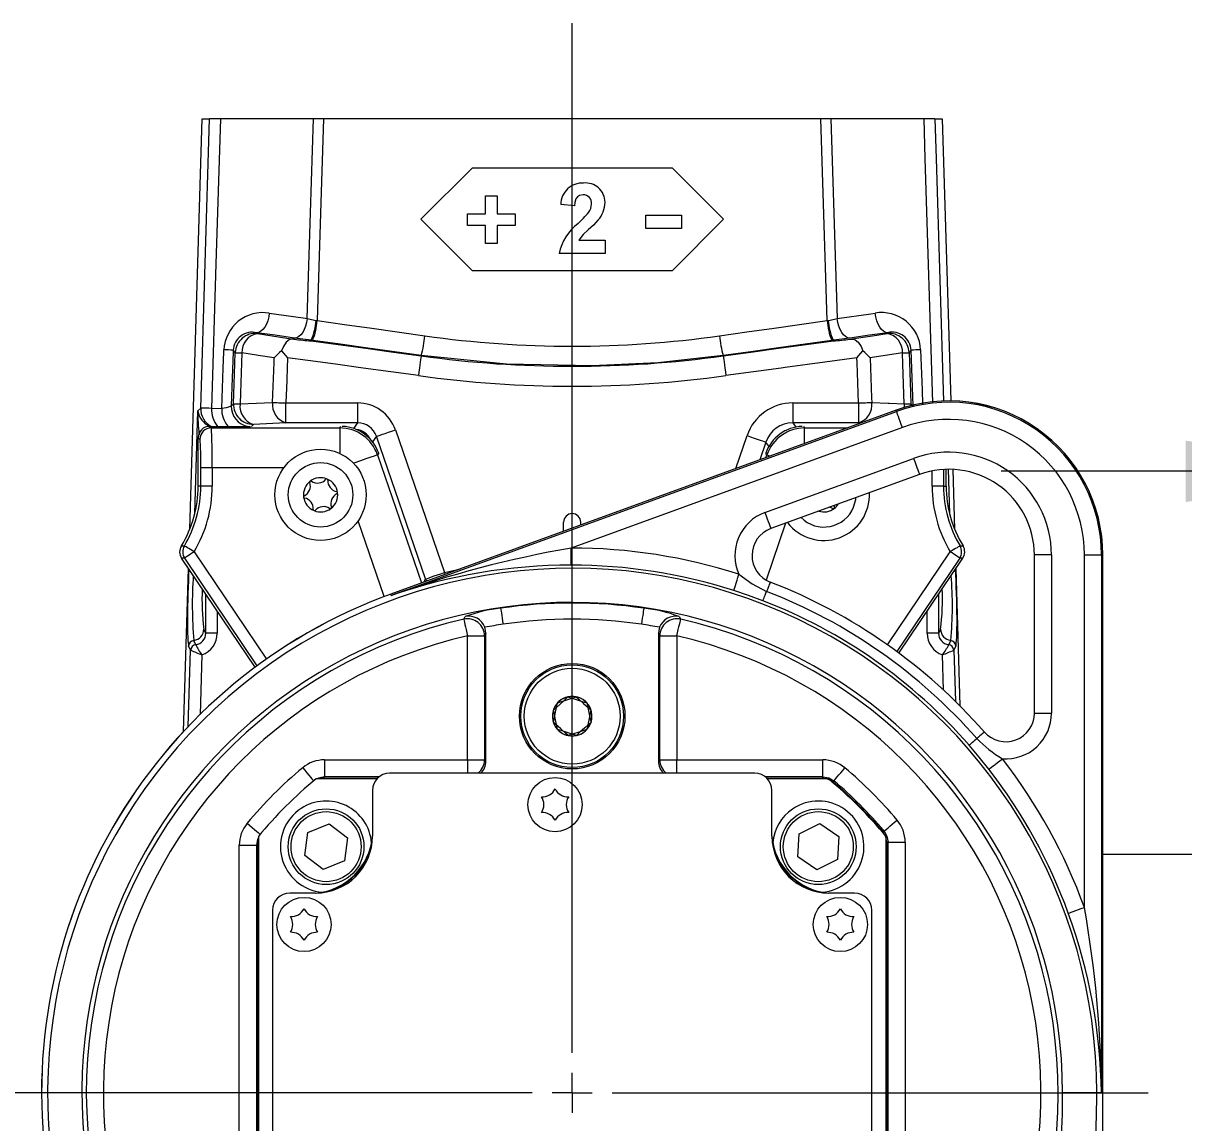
# Model space of a CAD drawing. Header units: millimetres. Extents: x 26 to 585, y 36 to 406.
# Drawn here: x 367.74 to 388.08, y 303.22 to 322.49 of the extents above; entities that cross this region are included whole.
import ezdxf

# ---------------------------------------------------------------- set-up
doc = ezdxf.new("R2010")
doc.units = ezdxf.units.MM
doc.styles.add('SLDTEXTSTYLE0', font='TXT', dxfattribs={"width": 0.605})
doc.dimstyles.new('SLDDIMSTYLE1', dxfattribs={"dimtxt": 3.5, "dimasz": 3.5, "dimexe": 0, "dimexo": 0.0625, "dimgap": 0.875, "dimtad": 1, "dimtoh": 1, "dimlfac": 10, "dimrnd": 1e-09, "dimzin": 12, "dimdsep": 46, "dimtxsty": 'SLDTEXTSTYLE0', "dimsah": 1, "dimcen": 0.09, "dimadec": 0, "dimazin": 0, "dimtfac": 1, "dimtdec": 3, "dimtofl": 0, "dimtmove": 0, "dimatfit": 3, "dimfxl": 1, "dimfrac": 2, "dimtolj": 1, "dimtzin": 12, "dimarcsym": 0})
doc.dimstyles.new('SLDDIMSTYLE2', dxfattribs={"dimtxt": 3.5, "dimasz": 3.5, "dimexe": 0, "dimexo": 0.0625, "dimgap": -0.875, "dimtad": 1, "dimtoh": 1, "dimlfac": 10, "dimrnd": 1e-09, "dimzin": 12, "dimdsep": 46, "dimtxsty": 'SLDTEXTSTYLE0', "dimsah": 1, "dimcen": 0.09, "dimadec": 0, "dimazin": 0, "dimtfac": 1, "dimtdec": 3, "dimtofl": 0, "dimtmove": 0, "dimatfit": 3, "dimfxl": 1, "dimfrac": 2, "dimtolj": 1, "dimtzin": 12, "dimarcsym": 0})

# ---------------------------------------------------------------- blocks, each defined once
blk = doc.blocks.new('*D115')
at = {"color": 7, "linetype": 'Continuous', "lineweight": 0, "transparency": 16777216}
for p, q in [((397.523, 321.076), (397.523, 315.71)), ((408.712, 321.076), (397.523, 321.076)), ((408.712, 315.71), (408.712, 321.076)), ((391.61, 288.212), (391.61, 316.137)), ((395.11, 288.212), (395.11, 316.137)), ((397.523, 315.71), (408.712, 315.71)), ((391.61, 314.637), (384.879, 314.637)), ((391.61, 314.637), (395.11, 314.637)), ((395.11, 314.637), (408.712, 314.637))]:
    blk.add_line(p, q, dxfattribs=at)
for points in [[(391.61, 314.637), (388.11, 315.175), (388.11, 314.098)], [(395.11, 314.637), (398.61, 314.098), (398.61, 315.175)]]:
    blk.add_solid(points, dxfattribs=at)
at = {"color": 7, "linetype": 'Continuous', "lineweight": 0, "transparency": 16777216, "insert": (399.11, 320.222), "char_height": 3.5, "attachment_point": 1, "style": 'SLDTEXTSTYLE0'}
blk.add_mtext(' 35 ', dxfattribs=at)
blk = doc.blocks.new('*D116')
at = {"color": 7, "linetype": 'Continuous', "lineweight": 0, "transparency": 16777216}
for p, q in [((393.36, 305.858), (393.36, 309.424)), ((395.11, 291.681), (395.11, 309.424)), ((393.36, 307.924), (386.629, 307.924)), ((393.36, 307.924), (395.11, 307.924)), ((395.11, 307.924), (409.379, 307.924))]:
    blk.add_line(p, q, dxfattribs=at)
for points in [[(393.36, 307.924), (389.86, 308.463), (389.86, 307.386)], [(395.11, 307.924), (398.61, 307.386), (398.61, 308.463)]]:
    blk.add_solid(points, dxfattribs=at)
at = {"color": 7, "linetype": 'Continuous', "lineweight": 0, "transparency": 16777216, "insert": (398.443, 312.436), "char_height": 3.5, "attachment_point": 1, "style": 'SLDTEXTSTYLE0'}
blk.add_mtext('17.5', dxfattribs=at)
blk = doc.blocks.new('SW_CENTERMARKSYMBOL_24')
at = {"color": 0, "linetype": 'Continuous', "lineweight": 0}
for p, q in [((0, 0.7), (0, 18.743)), ((0, 0), (0, 0.35)), ((-0.7, 0), (-12.672, 0)), ((0, 0), (-0.35, 0)), ((0, 0), (0, -0.35)), ((0, 0), (0.35, 0)), ((0.7, 0), (10.097, 0))]:
    blk.add_line(p, q, dxfattribs=at)

msp = doc.modelspace()

# ---------------------------------------------------------------- linework, layer by layer
at = {"color": 7, "linetype": 'Continuous', "lineweight": 15}
for p, q in [((370.658372, 313.623182), (370.877764, 320.811007)), ((370.877764, 320.811007), (371.004207, 320.811007)), ((371.193629, 320.811007), (371.004207, 320.811007)), ((372.825687, 320.811007), (371.193629, 320.811007)), ((373.000865, 320.811007), (372.825687, 320.811007)), ((381.719463, 320.811007), (373.000865, 320.811007)), ((381.829487, 317.278377), (381.719463, 320.811007)), ((381.894641, 320.811007), (381.719463, 320.811007)), ((381.894641, 320.811007), (382.002935, 317.315284)), ((383.526693, 320.811007), (381.894641, 320.811007)), ((383.716116, 320.811007), (383.526693, 320.811007)), ((383.716116, 320.811007), (383.84256, 320.811007)), ((383.84256, 320.811007), (383.993337, 315.871153)), ((374.710162, 319.052837), (375.610162, 319.952837)), ((375.610162, 319.952837), (379.110162, 319.952837)), ((379.110162, 319.952837), (380.010162, 319.052837)), ((375.839862, 319.149343), (375.839862, 319.465939)), ((375.839862, 319.465939), (376.04565, 319.465939)), ((376.04565, 319.465939), (376.04565, 319.149343)), ((375.523268, 318.943558), (375.523268, 319.149343)), ((375.523268, 319.149343), (375.839862, 319.149343)), ((376.04565, 319.149343), (376.362245, 319.149343)), ((376.362245, 319.149343), (376.362245, 318.943558)), ((377.397981, 319.291816), (377.160536, 319.315062)), ((375.610162, 318.152837), (374.710162, 319.052837)), ((375.839862, 318.943558), (375.523268, 318.943558)), ((375.839862, 318.626962), (375.839862, 318.943558)), ((376.362245, 318.943558), (376.04565, 318.943558)), ((376.04565, 318.943558), (376.04565, 318.626962)), ((378.651951, 319.124899), (379.277128, 319.124899)), ((378.651951, 318.890456), (378.651951, 319.124899)), ((380.010162, 319.052837), (379.110162, 318.152837)), ((379.277128, 319.124899), (379.277128, 318.890456)), ((379.277128, 318.890456), (378.651951, 318.890456)), ((376.04565, 318.626962), (375.839862, 318.626962)), ((377.477378, 318.69028), (377.936193, 318.69028)), ((377.936193, 318.69028), (377.936193, 318.452833)), ((377.936193, 318.452833), (377.128875, 318.452833)), ((379.110162, 318.152837), (375.610162, 318.152837)), ((372.873184, 317.282591), (372.89084, 317.278377)), ((381.829487, 317.278377), (381.847144, 317.282591)), ((371.830209, 317.066274), (371.8427, 317.051873)), ((372.7841, 316.936056), (372.782572, 316.923503)), ((372.7841, 316.936056), (372.784193, 316.936115)), ((372.812551, 316.932032), (372.7841, 316.936056)), ((381.936227, 316.936062), (381.907777, 316.932032)), ((381.936134, 316.936115), (381.936227, 316.936062)), ((381.936227, 316.936062), (381.937756, 316.923503)), ((382.877624, 317.051873), (382.890115, 317.066274)), ((371.455908, 316.716466), (371.419094, 316.758923)), ((383.14916, 316.712473), (382.583086, 316.624425)), ((383.301229, 316.758923), (383.264416, 316.716466)), ((374.712738, 316.659627), (374.71348, 316.665015)), ((380.007584, 316.659627), (380.006842, 316.665015)), ((370.800853, 315.696517), (370.849517, 315.743718)), ((371.038602, 315.739939), (371.218133, 315.745757)), ((371.38499, 315.782354), (371.424884, 315.820889)), ((372.344248, 315.486107), (372.344248, 315.835623)), ((372.344248, 315.835623), (373.600499, 315.835623)), ((373.600499, 315.486107), (373.600499, 315.835623)), ((383.036942, 315.708564), (374.179609, 312.484763)), ((383.037177, 315.70792), (374.179843, 312.484119)), ((374.187721, 312.462471), (383.045055, 315.686277)), ((381.226672, 315.835623), (382.376076, 315.835623)), ((381.226672, 315.835623), (381.226672, 315.486107)), ((382.376076, 315.835623), (382.376076, 315.486107)), ((383.045055, 315.686277), (383.037177, 315.70792)), ((383.295441, 315.820889), (383.335333, 315.782354)), ((372.344248, 315.486107), (371.774194, 315.459267)), ((373.600499, 315.486107), (372.344248, 315.486107)), ((382.376076, 315.486107), (381.226672, 315.486107)), ((371.005991, 315.425263), (371.034782, 315.396474)), ((371.005991, 315.425263), (371.722098, 315.425263)), ((371.034782, 315.396474), (373.286577, 315.396474)), ((374.261455, 315.364168), (375.121999, 312.864969)), ((383.147521, 315.404753), (377.341756, 313.291631)), ((370.806113, 314.377598), (370.806113, 315.225385)), ((370.834903, 315.196595), (370.806113, 315.225385)), ((374.791521, 312.751172), (373.930977, 315.250377)), ((380.738091, 313.914821), (383.344526, 314.863489)), ((371.051632, 314.6969), (370.851754, 314.6969)), ((370.851754, 314.377598), (370.851754, 314.6969)), ((371.051632, 314.6969), (371.051632, 314.377598)), ((383.91421, 314.377598), (383.91421, 314.671335)), ((384.029987, 314.670418), (384.061952, 313.623182)), ((383.447131, 314.581583), (380.840698, 313.632915)), ((370.851754, 314.377598), (370.806113, 314.377598)), ((371.051632, 314.377598), (370.851754, 314.377598)), ((383.868569, 314.377598), (383.668691, 314.377598)), ((383.868569, 314.377598), (383.91421, 314.377598)), ((381.959484, 314.009432), (381.955495, 314.038668)), ((377.210161, 313.587795), (377.210161, 313.746265)), ((377.510162, 313.696984), (377.510162, 313.746265)), ((370.568982, 313.11563), (370.514826, 313.114295)), ((371.803907, 311.203156), (370.514826, 313.114295)), ((383.084738, 311.452703), (384.205497, 313.114295)), ((384.205497, 313.114295), (384.151341, 313.11563)), ((385.760162, 313.17204), (385.460161, 313.17204)), ((385.460161, 310.398332), (385.460161, 313.17204)), ((385.760162, 313.17204), (385.760162, 310.398332)), ((386.336166, 306.993676), (386.336166, 313.17204)), ((386.336166, 313.17204), (386.635756, 313.17204)), ((386.635756, 313.17204), (386.635756, 303.746263)), ((386.635756, 313.17204), (386.658791, 313.17204)), ((386.658791, 296.05507), (386.658791, 313.17204)), ((386.659475, 313.17204), (386.658791, 313.17204)), ((386.659475, 296.05507), (386.659475, 313.17204)), ((370.550188, 310.078839), (370.637298, 312.932728)), ((384.083026, 312.932728), (384.156474, 310.526393)), ((374.187721, 312.462471), (374.179843, 312.484119)), ((375.830543, 311.9041), (375.827561, 311.90354)), ((378.892763, 311.90354), (378.889781, 311.9041)), ((371.139048, 311.799542), (370.939322, 311.799542)), ((375.525059, 311.753992), (375.824876, 311.753992)), ((375.525059, 309.581367), (375.525059, 311.753992)), ((375.824876, 311.753992), (375.824876, 309.581367)), ((375.84794, 309.558306), (375.84794, 311.794726)), ((378.872384, 311.794726), (378.872384, 309.558306)), ((378.895448, 309.581367), (378.895448, 311.753992)), ((378.895448, 311.753992), (379.195265, 311.753992)), ((379.195265, 311.753992), (379.195265, 309.581367)), ((383.781002, 311.799542), (383.581275, 311.799542)), ((370.672896, 311.504344), (370.638473, 311.577843)), ((370.673799, 311.503748), (370.672896, 311.504344)), ((370.761971, 311.600117), (370.762366, 311.599533)), ((383.957957, 311.599533), (383.958352, 311.600117)), ((384.047427, 311.504344), (384.046523, 311.503748)), ((384.08185, 311.577843), (384.047427, 311.504344)), ((385.460161, 310.398332), (385.760162, 310.398332)), ((373.020823, 309.581367), (373.020823, 309.28155)), ((373.020823, 309.581367), (375.525059, 309.581367)), ((375.525059, 309.581367), (375.824876, 309.581367)), ((375.824876, 309.581367), (375.84794, 309.558306)), ((378.872384, 309.558306), (378.895448, 309.581367)), ((378.895448, 309.581367), (379.195265, 309.581367)), ((379.195265, 309.581367), (381.754874, 309.581367)), ((381.754874, 309.28155), (381.754874, 309.581367)), ((373.936555, 309.246264), (372.870173, 309.246264)), ((372.993146, 309.258489), (373.94812, 309.258489)), ((380.560161, 309.346262), (374.160162, 309.346262)), ((380.772203, 309.258489), (381.746469, 309.258489)), ((381.850151, 309.246264), (380.783768, 309.246264)), ((373.860162, 309.046266), (373.860162, 308.246265)), ((380.860162, 308.246265), (380.860162, 309.046266)), ((372.726706, 308.306325), (373.100416, 308.460189)), ((373.100416, 308.460189), (373.42052, 308.213479)), ((381.336203, 308.282227), (381.697644, 308.463041)), ((381.697644, 308.463041), (382.034954, 308.240429)), ((371.860161, 308.236254), (371.860161, 299.256275)), ((372.6731, 307.905752), (372.726706, 308.306325)), ((373.42052, 308.213479), (373.366915, 307.812906)), ((381.312072, 307.878802), (381.336203, 308.282227)), ((382.034954, 308.240429), (382.010823, 307.837004)), ((382.860162, 299.256275), (382.860162, 308.236254)), ((371.525058, 308.085603), (371.824875, 308.085603)), ((371.525058, 299.406926), (371.525058, 308.085603)), ((371.824875, 308.085603), (371.824875, 299.406926)), ((371.847939, 299.379248), (371.847939, 308.113281)), ((382.872384, 308.132572), (382.872384, 299.379248)), ((382.895448, 299.406926), (382.895448, 308.140976)), ((382.895448, 308.140976), (383.195265, 308.140976)), ((383.195265, 308.140976), (383.195265, 299.406926)), ((372.993205, 307.659043), (372.6731, 307.905752)), ((373.366915, 307.812906), (372.993205, 307.659043)), ((381.649382, 307.656191), (381.312072, 307.878802)), ((382.010823, 307.837004), (381.649382, 307.656191)), ((372.860162, 307.246266), (372.410162, 307.246266)), ((382.310162, 307.246266), (381.860162, 307.246266)), ((372.110161, 306.946264), (372.110161, 301.107515)), ((382.610162, 301.107515), (382.610162, 306.946264)), ((386.5532, 303.746263), (385.954022, 303.746263)), ((386.635756, 303.746263), (386.5532, 303.746263))]:
    msp.add_line(p, q, dxfattribs=at)
at = {"color": 8, "linetype": 'Continuous', "lineweight": 15}
for p, q in [((370.745705, 313.889764), (370.800853, 315.696517)), ((383.180185, 315.816895), (383.17584, 315.754894)), ((383.295441, 315.820889), (383.294945, 315.788106)), ((373.530893, 315.388522), (373.600499, 315.486107)), ((381.226672, 315.486107), (381.279293, 315.412334)), ((382.420046, 315.484033), (382.376076, 315.486107)), ((371.774194, 315.459267), (371.738833, 315.425108)), ((373.286577, 315.396474), (373.307002, 315.425108)), ((373.286577, 315.396474), (373.286577, 314.95109)), ((381.413322, 315.425108), (381.433746, 315.396474)), ((381.433746, 315.125052), (381.433746, 315.396474)), ((381.433746, 315.396474), (382.179477, 315.396474)), ((373.930977, 315.250377), (373.861285, 315.152673)), ((380.225055, 314.685122), (380.424082, 315.263144)), ((380.75456, 315.149353), (380.64768, 314.838944)), ((380.80731, 315.075401), (380.75456, 315.149353)), ((373.968542, 314.953409), (373.948036, 314.924661)), ((373.948036, 314.924661), (374.720389, 312.681589)), ((380.772287, 314.924661), (380.751781, 314.953409)), ((380.756399, 314.878515), (380.772287, 314.924661)), ((372.303973, 314.6969), (371.051632, 314.6969)), ((383.868569, 314.669243), (383.868569, 314.377598)), ((383.950742, 314.672009), (383.974618, 313.889764)), ((383.668691, 314.377598), (383.668691, 314.643452)), ((374.063174, 312.441502), (373.606481, 313.76783)), ((381.099868, 313.727246), (380.757378, 312.732587)), ((371.840608, 311.230365), (370.568982, 313.11563)), ((370.734689, 313.227401), (372.002816, 311.347322)), ((382.885683, 311.596654), (383.985635, 313.227401)), ((384.151341, 313.11563), (383.048001, 311.479858)), ((375.121999, 312.864969), (375.130382, 312.830816)), ((374.761927, 312.696705), (374.791521, 312.751172)), ((374.791521, 312.751172), (374.807256, 312.713204)), ((370.939322, 311.799542), (370.939322, 312.48496)), ((383.781002, 312.48496), (383.781002, 311.799542)), ((371.139048, 312.18885), (371.139048, 311.799542)), ((383.581275, 311.799542), (383.581275, 312.18885)), ((370.632039, 310.165737), (370.672896, 311.504344)), ((370.870177, 311.42119), (370.838249, 310.375134)), ((383.869021, 310.802803), (383.850147, 311.42119)), ((384.047427, 311.504344), (384.074808, 310.607276)), ((375.525059, 309.581367), (375.525059, 309.346262)), ((379.195265, 309.346262), (379.195265, 309.581367)), ((373.974043, 309.28155), (373.020823, 309.28155)), ((381.754874, 309.28155), (380.746281, 309.28155))]:
    msp.add_line(p, q, dxfattribs=at)
at = {"color": 7, "linetype": 'Continuous', "lineweight": 15, "flags": 128}
for points in [[(370.849517, 315.743718), (370.927222, 318.277333), (371.004207, 320.811007)], [(371.193629, 320.811007), (371.116497, 318.275539), (371.038602, 315.739939)], [(372.717392, 317.315284), (372.775327, 319.167302), (372.825687, 320.811007)], [(373.000865, 320.811007), (372.950113, 319.161806), (372.89084, 317.278377)], [(377.552322, 319.48177), (377.488051, 319.469533), (377.452122, 319.445793), (377.426019, 319.411514), (377.40494, 319.348911), (377.397981, 319.291816)], [(377.816482, 319.042001), (377.732578, 318.951783), (377.64233, 318.868391), (377.553998, 318.78579), (377.477378, 318.69028)], [(372.051598, 317.408899), (372.040696, 317.34129), (372.023164, 317.276458), (371.999672, 317.216889), (371.971121, 317.164866), (371.938607, 317.122386), (371.903375, 317.091069), (371.866775, 317.072127), (371.830209, 317.066274)], [(372.051598, 317.408899), (372.642331, 317.32584), (372.717392, 317.315284)], [(372.717392, 317.315284), (372.706486, 317.247681), (372.688951, 317.182855), (372.665457, 317.123298), (372.636907, 317.071281), (372.604394, 317.028806), (372.569163, 316.997496), (372.532564, 316.97856), (372.496, 316.972707)], [(372.717392, 317.315284), (372.792722, 317.298577), (372.873184, 317.282591)], [(381.847144, 317.282591), (381.878689, 317.288653), (382.002935, 317.315284)], [(382.002935, 317.315284), (382.593667, 317.398349), (382.668726, 317.408899)], [(382.224326, 316.972707), (382.187762, 316.97856), (382.151164, 316.997502), (382.115933, 317.028806), (382.083419, 317.071281), (382.054869, 317.123298), (382.031376, 317.182861), (382.01384, 317.247681), (382.002935, 317.315284)], [(382.890115, 317.066274), (382.85355, 317.072127), (382.816949, 317.091069), (382.781717, 317.122386), (382.749203, 317.164866), (382.720652, 317.216889), (382.697161, 317.276458), (382.679628, 317.34129), (382.668726, 317.408899)], [(372.89084, 317.278377), (373.36994, 317.210613), (373.849399, 317.142794), (374.779239, 317.011265)], [(379.941083, 317.011265), (380.421123, 317.079166), (380.900883, 317.147032), (381.829487, 317.278377)], [(372.496, 316.972707), (372.151841, 317.021076), (371.830209, 317.066274)], [(371.8427, 317.051873), (372.358368, 316.971664), (372.483341, 316.95222), (372.490574, 316.9511)], [(372.490574, 316.9511), (372.463506, 316.952918), (372.431472, 316.951344), (372.400153, 316.942791), (372.346416, 316.90192), (372.298263, 316.826741), (372.267503, 316.750018)], [(372.784193, 316.936115), (372.784108, 316.936127), (372.637635, 316.95383), (372.496, 316.972707)], [(372.782572, 316.923503), (373.259073, 316.858731), (373.743662, 316.792605), (374.228218, 316.726241), (374.712738, 316.659627)], [(374.71348, 316.665015), (374.713474, 316.665015), (373.77747, 316.796497), (373.294829, 316.864292), (372.812551, 316.932032)], [(381.907777, 316.932032), (380.973011, 316.800735), (380.490068, 316.732893), (380.006848, 316.665015), (380.006842, 316.665015)], [(380.007584, 316.659627), (380.492106, 316.726241), (380.976662, 316.792605), (381.461251, 316.858731), (381.937756, 316.923503)], [(382.224326, 316.972707), (381.990745, 316.942523), (381.936219, 316.936127), (381.936134, 316.936115)], [(382.890115, 317.066274), (382.568484, 317.021076), (382.224326, 316.972707)], [(382.229749, 316.9511), (382.460603, 316.987006), (382.621782, 317.012075), (382.877624, 317.051873)], [(382.229749, 316.9511), (382.256818, 316.952918), (382.288852, 316.95135), (382.320172, 316.942791), (382.373907, 316.90192), (382.422061, 316.826741), (382.452821, 316.750018)], [(371.218133, 315.745757), (371.242534, 316.445325), (371.252592, 316.733752), (371.253723, 316.766153)], [(371.419094, 316.758923), (371.417963, 316.726522), (371.402259, 316.276793), (371.38499, 315.782354)], [(371.424884, 315.820889), (371.449119, 316.520468), (371.455908, 316.716466)], [(371.455908, 316.716466), (371.459384, 316.716347), (371.466191, 316.716109), (371.476263, 316.715763), (371.489504, 316.715304), (371.505783, 316.714738), (371.524948, 316.714076), (371.546811, 316.713319), (371.571164, 316.712473)], [(371.571164, 316.712473), (371.546929, 316.012893), (371.540138, 315.816895)], [(372.137237, 316.624425), (371.854201, 316.668449), (371.827005, 316.672681), (371.571164, 316.712473)], [(372.267503, 316.750018), (372.370882, 316.627441), (372.371647, 316.626535)], [(382.348677, 316.626535), (382.349442, 316.627441), (382.452821, 316.750018)], [(383.14916, 316.712473), (383.173512, 316.713319), (383.195376, 316.714076), (383.21454, 316.714738), (383.23082, 316.715304), (383.244061, 316.715763), (383.254132, 316.716109), (383.260939, 316.716347), (383.264416, 316.716466)], [(383.180185, 315.816895), (383.15595, 316.516475), (383.14916, 316.712473)], [(383.264416, 316.716466), (383.288651, 316.016887), (383.295441, 315.820889)], [(383.335333, 315.782354), (383.318064, 316.276793), (383.301229, 316.758923)], [(372.110192, 315.843735), (372.134428, 316.543315), (372.137237, 316.624425)], [(372.371647, 316.626535), (372.358587, 316.249559), (372.357871, 316.228882), (372.344248, 315.835623)], [(374.665046, 316.313378), (374.1807, 316.379962), (373.69632, 316.446308), (373.211907, 316.51241), (372.72746, 316.578261), (372.371647, 316.626535)], [(374.712738, 316.659627), (374.711411, 316.649983), (374.708417, 316.628251), (374.703866, 316.595212), (374.697921, 316.552047), (374.690795, 316.50031), (374.682744, 316.441856), (374.674056, 316.378794), (374.665046, 316.313378)], [(380.006842, 316.665015), (380.006836, 316.665015), (378.861955, 316.539452), (377.710868, 316.483311), (376.20811, 316.514937), (374.713486, 316.665015), (374.71348, 316.665015)], [(380.007584, 316.659627), (380.008914, 316.649983), (380.011906, 316.628251), (380.016458, 316.595212), (380.022404, 316.552047), (380.029529, 316.50031), (380.03758, 316.441856), (380.046266, 316.378794), (380.055277, 316.313378)], [(382.348677, 316.626535), (381.788839, 316.550557), (381.095249, 316.456048), (381.024004, 316.446308), (380.539624, 316.379962), (380.055277, 316.313378)], [(382.376076, 315.835623), (382.351841, 316.535208), (382.348677, 316.626535)], [(382.583086, 316.624425), (382.607321, 315.924845), (382.610132, 315.843735)], [(371.424884, 315.820889), (371.42836, 315.820763), (371.435167, 315.820531), (371.445239, 315.820179), (371.458478, 315.81972), (371.474759, 315.81916), (371.493924, 315.818492), (371.515787, 315.817735), (371.540138, 315.816895)], [(371.540138, 315.816895), (371.825165, 315.830312), (372.110192, 315.843735)], [(372.110192, 315.843735), (372.13496, 315.842877), (372.161482, 315.841959), (372.18954, 315.840987), (372.218893, 315.839968), (372.249301, 315.838913), (372.280504, 315.837834), (372.312242, 315.836731), (372.344248, 315.835623)], [(382.376076, 315.835623), (382.408082, 315.836731), (382.43982, 315.837834), (382.471023, 315.838913), (382.50143, 315.839968), (382.530785, 315.840987), (382.558841, 315.841959), (382.585365, 315.842877), (382.610132, 315.843735)], [(382.610132, 315.843735), (382.895158, 315.830312), (382.914696, 315.829394), (383.180185, 315.816895)], [(383.147521, 315.404753), (383.128162, 315.457944), (383.109499, 315.509216), (383.092201, 315.556745), (383.076891, 315.598808), (383.064117, 315.633903), (383.054339, 315.660767), (383.047908, 315.678439), (383.045055, 315.686277)], [(383.180185, 315.816895), (383.204538, 315.817735), (383.226401, 315.818492), (383.245565, 315.81916), (383.261845, 315.81972), (383.275086, 315.820179), (383.285157, 315.820531), (383.291964, 315.820763), (383.295441, 315.820889)], [(373.930977, 315.250377), (373.940179, 315.253548), (373.960921, 315.260688), (373.992458, 315.271548), (374.033657, 315.285734), (374.083036, 315.302733), (374.138826, 315.321944), (374.199019, 315.342669), (374.261455, 315.364168)], [(380.424082, 315.263144), (380.486518, 315.241645), (380.546711, 315.22092), (380.602501, 315.20171), (380.651881, 315.184704), (380.693079, 315.170518), (380.724616, 315.159664), (380.745359, 315.152518), (380.75456, 315.149353)], [(383.344526, 314.863489), (383.364543, 314.808492), (383.383791, 314.755605), (383.40153, 314.706866), (383.417079, 314.664147), (383.429839, 314.629088), (383.439321, 314.60304), (383.44516, 314.586995), (383.447131, 314.581583)], [(382.292068, 314.008842), (382.329494, 314.145432), (382.333016, 314.176075)], [(380.738091, 313.914821), (380.758108, 313.859824), (380.777357, 313.806943), (380.795096, 313.758204), (380.810645, 313.715486), (380.823405, 313.680426), (380.832887, 313.654373), (380.838725, 313.638333), (380.840698, 313.632915)], [(381.875463, 314.009539), (381.894641, 314.004735), (381.929452, 313.986407)], [(370.510226, 313.330696), (370.526388, 313.330368), (370.563023, 313.329778)], [(370.734689, 313.227401), (370.701913, 313.246945), (370.670342, 313.265775), (370.641136, 313.283191), (370.615366, 313.298563), (370.593983, 313.311312), (370.577767, 313.320986), (370.56732, 313.327215), (370.563023, 313.329778)], [(377.342334, 312.99204), (377.342318, 313.000385), (377.342282, 313.01919), (377.342227, 313.047776), (377.342154, 313.085125), (377.342068, 313.129888), (377.341971, 313.180462), (377.341865, 313.23503), (377.341756, 313.291631)], [(384.157301, 313.329778), (384.153003, 313.327215), (384.142555, 313.320986), (384.126341, 313.311312), (384.104957, 313.298563), (384.079188, 313.283191), (384.049981, 313.265775), (384.01841, 313.246945), (383.985635, 313.227401)], [(384.157301, 313.329778), (384.17343, 313.330016), (384.210098, 313.330696)], [(370.734689, 313.227401), (370.703052, 313.206057), (370.672576, 313.185505), (370.644383, 313.166485), (370.619509, 313.149706), (370.598867, 313.135783), (370.583217, 313.125227), (370.57313, 313.118426), (370.568982, 313.11563)], [(384.151341, 313.11563), (384.147192, 313.118426), (384.137107, 313.125227), (384.121456, 313.135783), (384.100814, 313.149706), (384.07594, 313.166485), (384.047747, 313.185505), (384.017272, 313.206057), (383.985635, 313.227401)], [(374.791521, 312.751172), (374.800724, 312.754343), (374.821466, 312.761483), (374.853003, 312.772343), (374.894202, 312.786529), (374.943581, 312.803535), (374.99937, 312.822739), (375.059563, 312.84347), (375.121999, 312.864969)], [(380.191161, 312.54798), (380.193715, 312.555919), (380.199473, 312.573818), (380.208226, 312.601034), (380.219661, 312.636588), (380.233368, 312.679205), (380.248854, 312.727348), (380.265562, 312.779293), (380.282892, 312.833176)], [(380.282892, 312.833176), (380.512574, 312.666241), (380.767342, 312.532888)], [(380.830938, 312.69689), (380.82983, 312.694035), (380.82653, 312.685523), (380.821104, 312.671528), (380.813663, 312.652341), (380.80436, 312.628351), (380.793385, 312.60005), (380.780961, 312.568007), (380.767342, 312.532888)], [(380.703896, 312.369273), (380.448963, 312.462322), (380.191161, 312.54798)], [(380.703896, 312.369273), (380.705677, 312.373863), (380.709438, 312.38356), (380.715111, 312.398193), (380.722591, 312.417481), (380.731738, 312.441067), (380.742381, 312.468515), (380.754323, 312.499312), (380.767342, 312.532888)], [(376.106095, 312.237183), (376.107243, 312.229417), (376.109812, 312.212018), (376.113717, 312.185577), (376.11883, 312.150965), (376.124977, 312.109349), (376.131953, 312.062106), (376.139529, 312.010817), (376.147449, 311.95719)], [(378.614227, 312.237183), (378.61308, 312.229417), (378.610511, 312.212018), (378.606605, 312.185577), (378.601494, 312.150965), (378.595348, 312.109349), (378.588369, 312.062106), (378.580795, 312.010817), (378.572875, 311.95719)], [(375.458138, 312.046013), (375.48005, 312.083159), (375.484534, 312.090746)], [(375.458138, 312.046013), (375.46, 312.037883), (375.464201, 312.019555), (375.470588, 311.991684), (375.478929, 311.955283), (375.488929, 311.911646), (375.500226, 311.862353), (375.512415, 311.809162), (375.525059, 311.753992)], [(379.195265, 311.753992), (379.207909, 311.809162), (379.220097, 311.862353), (379.231395, 311.911646), (379.241393, 311.955283), (379.249737, 311.991684), (379.256123, 312.019555), (379.260322, 312.037883), (379.262187, 312.046013)], [(379.235791, 312.090746), (379.257701, 312.053625), (379.262187, 312.046013)], [(375.84794, 311.794726), (375.843492, 311.846266), (375.827561, 311.90354)], [(378.892763, 311.90354), (378.876831, 311.846266), (378.872384, 311.794726)], [(375.84794, 311.794726), (375.838228, 311.77759), (375.824876, 311.753992)], [(378.895448, 311.753992), (378.882097, 311.77759), (378.872384, 311.794726)], [(377.029869, 310.450701), (377.141614, 310.552929), (377.224091, 310.628382), (377.285461, 310.684524)], [(377.102449, 310.577748), (377.246432, 310.624723), (377.352703, 310.659395), (377.431777, 310.685191)], [(377.285461, 310.684524), (377.429865, 310.638867), (377.536447, 310.605166), (377.615753, 310.580085)], [(377.431777, 310.685191), (377.471818, 310.649226), (377.559933, 310.570077), (377.645223, 310.493467), (377.689488, 310.453705)], [(377.10457, 310.112438), (377.09174, 310.170541), (377.067018, 310.282491), (377.041475, 310.398147), (377.029869, 310.450701)], [(377.030835, 310.238818), (377.062145, 310.387001), (377.085255, 310.49637), (377.102449, 310.577748)], [(377.615753, 310.580085), (377.627359, 310.527531), (377.652901, 310.411874), (377.677622, 310.299931), (377.690454, 310.241828)], [(377.689488, 310.453705), (377.658178, 310.305528), (377.635069, 310.196159), (377.617873, 310.114781)], [(377.288547, 310.007338), (377.244282, 310.0471), (377.158992, 310.12371), (377.070875, 310.202853), (377.030835, 310.238818)], [(377.690454, 310.241828), (377.578708, 310.1396), (377.496232, 310.064147), (377.434863, 310.008005)], [(377.434863, 310.008005), (377.290457, 310.053662), (377.183877, 310.087363), (377.10457, 310.112438)], [(377.617873, 310.114781), (377.473891, 310.067807), (377.367622, 310.033134), (377.288547, 310.007338)], [(384.583924, 310.069022), (384.581619, 310.067002), (384.574749, 310.060994), (384.563456, 310.051105), (384.547971, 310.037551), (384.528609, 310.020606), (384.505766, 310.000614), (384.479908, 309.977976), (384.451564, 309.953169)], [(384.319513, 309.83759), (384.323217, 309.840832), (384.331046, 309.847687), (384.342854, 309.858022), (384.358421, 309.871648), (384.377458, 309.888307), (384.399611, 309.907697), (384.424467, 309.929452), (384.451564, 309.953169)], [(384.662809, 309.416894), (384.494292, 309.629677), (384.319513, 309.83759)], [(384.662809, 309.416894), (384.669398, 309.422014), (384.68425, 309.433548), (384.70683, 309.451077), (384.736329, 309.473983), (384.771685, 309.501443), (384.811631, 309.532461), (384.854729, 309.565923), (384.899434, 309.600637)], [(372.63698, 309.442894), (372.674335, 309.397838), (372.710256, 309.354512), (372.743361, 309.314583), (372.772378, 309.279589), (372.79619, 309.250865), (372.813885, 309.229527), (372.824781, 309.216384), (372.82846, 309.211949)], [(381.947635, 309.211371), (381.952462, 309.217123), (381.964193, 309.231094), (381.982399, 309.252785), (382.006412, 309.281395), (382.035347, 309.315864), (382.068143, 309.354935), (382.103594, 309.397165), (382.140396, 309.44101)], [(373.020823, 309.28155), (372.916152, 309.262637), (372.887832, 309.246264)], [(372.993146, 309.258489), (372.929935, 309.251759), (372.916199, 309.246264)], [(381.746469, 309.258489), (381.750306, 309.269009), (381.754874, 309.28155)], [(381.939513, 309.188072), (381.852701, 309.239034), (381.746469, 309.258489)], [(381.754874, 309.28155), (381.857442, 309.26349), (381.947635, 309.211371)], [(381.947635, 309.211371), (381.940263, 309.190218), (381.939513, 309.188072)], [(371.663535, 308.469445), (371.70859, 308.432091), (371.751913, 308.39617), (371.791841, 308.363066), (371.826838, 308.33405), (371.855558, 308.310235), (371.8769, 308.292542), (371.890043, 308.281646), (371.89448, 308.277965)], [(382.825269, 308.333738), (382.831018, 308.338563), (382.844994, 308.350296), (382.866684, 308.368502), (382.89529, 308.392514), (382.929761, 308.421449), (382.96883, 308.454246), (383.011063, 308.489696), (383.054907, 308.526499)], [(371.860161, 308.217383), (371.841998, 308.185316), (371.824875, 308.085603)], [(371.860161, 308.190016), (371.854664, 308.176492), (371.847939, 308.113281)], [(382.801967, 308.325616), (382.820988, 308.332247), (382.825269, 308.333738)], [(382.872384, 308.132572), (382.855485, 308.231811), (382.801967, 308.325616)], [(382.825269, 308.333738), (382.876764, 308.245234), (382.895448, 308.140976)], [(382.895448, 308.140976), (382.882907, 308.13641), (382.872384, 308.132572)], [(386.054448, 306.891755), (386.062293, 306.894592), (386.079974, 306.900988), (386.106858, 306.910715), (386.141978, 306.92342), (386.184073, 306.938649), (386.23163, 306.955857), (386.282942, 306.974421), (386.336166, 306.993676)]]:
    msp.add_lwpolyline(points, dxfattribs=at)
at = {"color": 8, "linetype": 'Continuous', "lineweight": 15, "flags": 128}
for points in [[(383.678639, 315.84051), (383.547621, 320.115999), (383.526693, 320.811007)], [(383.716116, 320.811007), (383.736905, 320.11985), (383.867043, 315.866713)], [(383.466602, 316.766153), (383.491, 316.066591), (383.499754, 315.815637)], [(373.948036, 314.924661), (373.931476, 314.918957), (373.891219, 314.905093), (373.828743, 314.883582), (373.746346, 314.85521), (373.647054, 314.821021), (373.534515, 314.782272), (373.526919, 314.779655)], [(380.772287, 314.924661), (380.788848, 314.918957), (380.829105, 314.905093), (380.829269, 314.905039)], [(375.121999, 312.864969), (375.378986, 312.924228), (375.398627, 312.928448)]]:
    msp.add_lwpolyline(points, dxfattribs=at)
at = {"color": 7, "linetype": 'Continuous', "lineweight": 15}
for centre, radius in [((372.950162, 314.225264), 0.8), ((372.950162, 314.225264), 0.565), ((377.360162, 310.346264), 0.925), ((377.360162, 310.346264), 0.9), ((377.360162, 310.346264), 0.84), ((377.060162, 308.796264), 0.475), ((373.04681, 308.059616), 0.6635), ((373.04681, 308.059616), 0.6135), ((381.673513, 308.059616), 0.6635), ((381.673513, 308.059616), 0.6135), ((372.660162, 306.696264), 0.475), ((382.060162, 306.696264), 0.475)]:
    msp.add_circle(centre, radius, dxfattribs=at)
for centre, radius, start, end in [((377.537819, 319.310749), 0.377308, 87.045168, 179.345038), ((377.595524, 319.349031), 0.340679, 0.4440389, 96.4475), ((377.556963, 319.33879), 0.143055, 352.3573891, 91.8594023), ((377.444971, 319.363593), 0.491367, 319.1194858, 358.6097487), ((376.002238, 320.551386), 2.147023, 312.8644599, 320.1996956), ((377.428972, 319.329503), 0.269952, 325.6149948, 357.9326962), ((377.999114, 318.267843), 0.889684, 127.0729475, 167.9990469), ((371.939872, 316.730996), 0.687049, 80.6411253, 177.0668311), ((382.7829, 316.734033), 0.684456, 2.6897044, 99.6023914), ((371.925836, 317.341248), 0.949162, 334.7333298, 356.4569434), ((371.738798, 317.356769), 1.154706, 338.4181087, 356.1072597), ((382.9814, 317.356739), 1.154575, 183.8917225, 201.5829092), ((382.793985, 317.341116), 0.948648, 183.5369908, 205.2725048), ((371.756366, 316.736417), 0.338021, 77.3815831, 176.1824351), ((371.806325, 316.703093), 0.350673, 84.0460494, 177.8143738), ((371.903157, 316.725184), 0.332237, 100.4845462, 182.1925856), ((373.196425, 322.860972), 5.951875, 263.1890923, 266.0128179), ((372.831378, 317.201829), 1.957161, 344.0807895, 354.4123961), ((377.360161, 335.250009), 18.420449, 261.9456847, 278.0543153), ((381.889219, 317.201881), 1.957439, 185.58834, 195.9184744), ((381.501893, 323.093752), 6.185624, 274.040631, 276.7575958), ((382.913999, 316.703093), 0.350672, 2.1855761, 95.9538914), ((382.817166, 316.725183), 0.332237, 357.8074989, 79.5153694), ((382.967559, 316.741235), 0.334138, 3.0344285, 103.4015533), ((371.026072, 309.664265), 7.105536, 86.8292314, 88.164016), ((372.959666, 315.901748), 1.094829, 129.2134333, 138.6939004), ((381.765541, 315.906818), 1.087814, 41.2753099, 50.817029), ((383.694245, 309.664365), 7.105435, 91.835946, 93.1707616), ((377.360161, 335.87588), 19.397764, 262.1557418, 277.8442582), ((377.360161, 335.875644), 19.747048, 262.1556774, 277.8443226), ((370.724101, 304.735857), 11.008576, 88.362911, 89.3472424), ((371.218384, 316.143287), 0.39753, 269.9638584, 294.7780332), ((371.775362, 315.809915), 0.35065, 178.2067246, 269.8090691), ((371.866334, 315.774975), 0.328878, 172.6768909, 253.729929), ((372.436385, 315.801812), 0.328875, 172.6764302, 253.7303897), ((382.283939, 315.801813), 0.328876, 286.2697039, 7.3234762), ((383.960162, 313.172041), 2.699314, 0, 110), ((383.960162, 313.172041), 2.698629, 0, 110), ((383.960162, 313.172041), 2.675594, 0, 110), ((383.960162, 313.172041), 2.376005, 0, 110), ((371.035062, 315.196315), 0.200159, 90.0802267, 179.9197733), ((373.285911, 314.695967), 0.700507, 19.0546399, 89.9455939), ((381.434413, 314.695965), 0.700509, 90.0545115, 160.9452547), ((383.960162, 313.172041), 1.8, 0, 110), ((383.960162, 313.172041), 1.5, 0, 110), ((372.950162, 314.225264), 0.3, 127.4773264, 187.4773264), ((372.779814, 314.447468), 0.020015, 127.5077011, 198.5481003), ((372.779796, 314.447449), 0.020019, 56.4113682, 127.4365328), ((372.950162, 314.225264), 0.3, 67.4773264, 127.4773264), ((372.897724, 314.624795), 0.192956, 236.3741874, 318.5802646), ((373.05741, 314.483922), 0.019987, 67.4432317, 138.595531), ((372.950162, 314.225264), 0.3, 7.4773264, 67.4773264), ((373.057428, 314.483913), 0.019988, 356.3625985, 67.5018365), ((373.269939, 314.470437), 0.192949, 176.3724251, 258.581572), ((368.806113, 314.377595), 2, 328.4360252, 0), ((368.806113, 314.377595), 2.045641, 329.1882747, 0), ((368.806113, 314.377595), 2.245519, 329.1882747, 0), ((372.577948, 314.379615), 0.192949, 296.3726637, 18.5820653), ((372.950162, 314.225264), 0.3, 307.4773264, 7.4773264), ((373.227772, 314.261695), 0.020009, 7.5016105, 78.5621199), ((373.227787, 314.2617), 0.019994, 296.3616947, 7.4937633), ((381.770162, 314.225264), 0.8, 217.3622897, 2.6377103), ((385.91421, 314.377595), 2.245519, 180, 210.8117253), ((385.91421, 314.377595), 2.045641, 180, 210.8117253), ((385.91421, 314.377595), 2, 180, 211.5639748), ((372.672553, 314.188823), 0.02001, 116.3951256, 187.4603324), ((372.672561, 314.188841), 0.02002, 187.5073114, 258.5363805), ((372.950162, 314.225264), 0.3, 187.4773264, 247.4773264), ((372.630387, 313.980091), 0.192947, 356.3737301, 78.5824392), ((373.322396, 314.070909), 0.192967, 116.3771743, 198.5775547), ((381.770162, 314.225264), 0.3, 307.4773264, 327.2722262), ((372.842911, 313.966623), 0.020003, 176.3762984, 247.4726047), ((372.950162, 314.225264), 0.3, 247.4773264, 307.4773264), ((372.842906, 313.966624), 0.020002, 247.4853516, 318.5820234), ((373.002602, 313.825722), 0.192967, 56.3772452, 138.5772069), ((373.120529, 314.003044), 0.019987, 236.3465008, 307.5014001), ((373.12053, 314.003058), 0.019997, 307.474732, 18.5880917), ((377.360162, 313.746264), 0.15, 0, 180), ((381.011707, 313.163069), 0.8, 110, 204.353456), ((381.770162, 314.225264), 0.565, 224.9944976, 337.4773264), ((381.770162, 314.225264), 0.3, 252.7277738, 307.4773264), ((381.940528, 314.003042), 0.019986, 236.3427586, 307.5051424), ((381.940531, 314.003058), 0.019997, 307.4721551, 18.5871574), ((381.011707, 313.163069), 0.5, 110, 248.8052488), ((370.680516, 313.226067), 0.199865, 148.432621, 214.002864), ((370.734995, 313.227407), 0.200135, 149.2355224, 213.9523354), ((380.560147, 294.635843), 18.931362, 99.7879999, 109.6702769), ((377.360162, 303.746264), 9.545384, 72.1700433, 90.1104774), ((383.985331, 313.227408), 0.200134, 326.0469614, 30.7643841), ((384.039805, 313.226067), 0.199867, 325.9973677, 31.566753), ((377.360162, 303.746264), 9.193038, 0, 187.5352467), ((377.331483, 303.395974), 9.596073, 89.9352114, 109.1237304), ((377.360162, 303.746264), 9.245795, 72.1700433, 90.1104774), ((377.360162, 303.746264), 9.6, 41.1947512, 68.8052488), ((377.360162, 303.746264), 9.299314, 110, 187.5352467), ((377.360162, 303.746264), 9.298629, 110, 187.5352467), ((374.256189, 312.51223), 0.081357, 199.7312756, 200.2136379), ((377.360162, 303.746264), 9.4241, 41.1947512, 68.8052488), ((377.360162, 303.746264), 8.59386, 0, 187.5352467), ((376.347289, 309.821066), 2.428126, 95.700782, 110.8129012), ((377.360162, 303.746264), 8.58303, 81.598439, 98.401561), ((378.396436, 309.920392), 2.327006, 68.8567168, 84.6296612), ((377.360162, 303.746264), 9.248611, 41.1947512, 68.8052488), ((375.524478, 311.753031), 0.300399, 0.1833271, 102.7584974), ((375.549605, 311.797333), 0.300542, 20.8086899, 102.5042836), ((377.360162, 303.746264), 8.3, 81.598439, 98.401561), ((379.170719, 311.797334), 0.300541, 77.4955956, 159.1914309), ((379.195846, 311.753031), 0.300399, 77.2415026, 179.8166729), ((370.70305, 311.872647), 0.200528, 276.8041376, 359.5298472), ((377.364247, 303.721448), 8.325146, 98.4044183, 100.6159768), ((377.358428, 303.73548), 8.31092, 79.3821303, 81.5974747), ((384.017273, 311.872646), 0.200527, 180.4698088, 263.1957264), ((370.73865, 311.573983), 0.100251, 96.7842171, 177.7934455), ((370.740477, 311.797183), 0.198859, 276.3195374, 0.6796791), ((370.739757, 311.798581), 0.399292, 289.0642809, 0.1378252), ((383.980622, 311.798622), 0.399348, 179.8679399, 250.9301039), ((383.979258, 311.796662), 0.198277, 179.1677254, 263.8328187), ((383.981674, 311.573983), 0.10025, 2.2062632, 83.2165559), ((370.773079, 311.500477), 0.100257, 96.3609432, 177.789544), ((370.774478, 311.499495), 0.100769, 96.9035868, 177.5808624), ((371.912349, 314.174992), 2.94441, 245.1247305, 249.2709495), ((371.523462, 311.93787), 0.83291, 203.9670222, 218.3403193), ((383.195991, 311.93839), 0.833916, 321.6687689, 336.0245908), ((382.803082, 314.186609), 2.957007, 290.7380544, 294.8665763), ((383.945845, 311.499496), 0.100768, 2.4186195, 83.0969313), ((383.947246, 311.500478), 0.100256, 2.2098811, 83.6401096), ((377.360162, 310.346264), 0.34641, 102.453246, 162.453246), ((377.360162, 310.346264), 0.34641, 78.0689692, 138.0689692), ((377.360162, 310.346264), 0.34641, 42.453246, 102.453246), ((377.360162, 310.346264), 0.34641, 18.0689692, 78.0689692), ((377.360162, 310.346264), 0.34641, 138.0689692, 198.0689692), ((377.360162, 310.346264), 0.34641, 162.453246, 222.453246), ((377.360162, 310.346264), 0.34641, 342.453246, 42.453246), ((377.360162, 310.346264), 0.34641, 318.0689692, 18.0689692), ((384.960162, 310.398332), 0.5, 221.1947512, 0), ((384.960162, 310.398332), 0.8, 265.646544, 0), ((377.360162, 310.346264), 0.34641, 198.0689692, 258.0689692), ((377.360162, 310.346264), 0.34641, 282.453246, 342.453246), ((377.360162, 310.346264), 0.34641, 222.453246, 282.453246), ((377.360162, 310.346264), 0.34641, 258.0689692, 318.0689692), ((385.987168, 311.443302), 2.139761, 224.139005, 239.4464417), ((373.02084, 308.980084), 0.601283, 90.001578, 129.6727615), ((381.754795, 308.98151), 0.599858, 49.9974703, 89.9924383), ((377.360162, 303.746264), 9.545384, 19.8895226, 37.8299567), ((377.360162, 303.746264), 7.4, 129.6627751, 140.3372249), ((377.360162, 303.746264), 7.435104, 40.0104834, 49.9895166), ((377.360162, 303.746264), 9.245795, 19.8895226, 37.8299567), ((377.360162, 303.746264), 7.1, 129.2268803, 140.7731197), ((377.360162, 304.046081), 6.8, 129.6531211, 129.9566863), ((374.160162, 309.046264), 0.3, 90, 180), ((380.560162, 309.046264), 0.3, 0, 90), ((377.360162, 303.746264), 7.1, 39.2268803, 50.7731197), ((377.360162, 303.746264), 7.112222, 40.081055, 49.918945), ((377.360162, 303.746264), 7.135286, 40.0104834, 49.9895166), ((376.836675, 309.18335), 0.250019, 266.6361682, 333.3646763), ((377.283642, 309.183341), 0.25001, 206.6339272, 273.3655387), ((373.04681, 308.059616), 0.8, 4.7076047, 123.1576196), ((376.613221, 308.796264), 0.249993, 326.6322755, 33.3677245), ((377.507096, 308.796264), 0.249987, 146.6313168, 213.3686832), ((381.673513, 308.059616), 0.8, 274.7076047, 124.3940995), ((373.04681, 308.059616), 0.8, 123.1576196, 265.2923953), ((376.836685, 308.40919), 0.250005, 26.6340787, 93.3661522), ((377.283635, 308.409196), 0.250001, 86.6327681, 153.3666905), ((381.673513, 308.059616), 0.8, 124.3940995, 175.2923953), ((372.126663, 308.085466), 0.601605, 140.3378622, 179.9868691), ((382.59564, 308.14098), 0.599626, 359.9996, 40.0108112), ((372.860162, 308.246264), 1, 270, 0), ((381.860162, 308.246264), 1, 180, 270), ((377.060344, 303.746264), 6.8, 140.0433137, 140.3468789), ((372.410162, 306.946264), 0.3, 90, 180), ((382.310162, 306.946264), 0.3, 0, 90), ((372.436678, 307.083346), 0.250014, 266.6354563, 333.3653882), ((372.883636, 307.083331), 0.25, 206.6324591, 273.3670068), ((381.836678, 307.083347), 0.250015, 266.6354281, 333.3652612), ((382.283637, 307.083331), 0.249999, 206.6323909, 273.3669198), ((367.632813, 303.630677), 19.003295, 0.3485, 10.1932784), ((372.213224, 306.696264), 0.249991, 326.6319607, 33.3680393), ((373.107096, 306.696264), 0.249987, 146.6313168, 213.3686832), ((381.613227, 306.696264), 0.249988, 326.6314813, 33.3685187), ((382.507099, 306.696264), 0.24999, 146.6317962, 213.3682038), ((377.03745, 303.598894), 9.599437, 0.8796333, 20.0613741), ((372.436689, 306.309201), 0.249995, 26.631765, 93.3673904), ((372.883634, 306.3092), 0.249996, 86.6324363, 153.3680978), ((381.836687, 306.309196), 0.25, 26.6325373, 93.3667734), ((382.283634, 306.309202), 0.249994, 86.6323535, 153.3683358), ((368.12265, 303.746515), 17.831372, 356.7759012, 359.9991889), ((368.740597, 303.746566), 17.812603, 356.6601193, 359.9990251)]:
    msp.add_arc(centre, radius, start, end, dxfattribs=at)
at = {"color": 8, "linetype": 'Continuous', "lineweight": 15}
for centre, radius, start, end in [((373.751734, 315.639471), 2.951433, 178.8925019, 186.9189168), ((371.151438, 315.748517), 0.354421, 188.43673, 245.7921988), ((371.200058, 315.734195), 0.350671, 178.4437111, 241.7600961), ((371.497831, 315.719301), 0.459692, 177.4267934, 219.7651269), ((371.669166, 315.723675), 0.451573, 177.1970975, 221.3630587), ((371.735522, 315.771407), 0.350702, 178.2112475, 260.7525928), ((382.943077, 315.673977), 0.100035, 19.8347909, 20.2272344), ((373.52122, 315.02544), 0.350634, 27.7693045, 81.1552139), ((378.3418, 312.290254), 7.639926, 176.0940624, 184.630155), ((378.110632, 312.279092), 5.913968, 354.1229006, 5.1565268), ((375.195015, 312.392201), 4.322978, 177.5268636, 186.9246982), ((379.739895, 312.385997), 4.109257, 352.8004461, 2.6956031), ((377.360162, 303.746264), 8.514899, 102.9074024, 236.2746542), ((377.360162, 303.746264), 8.514899, 303.7253458, 77.0925976), ((377.360162, 303.746264), 8.215311, 102.9074024, 231.6613498), ((377.360162, 303.746264), 8.215311, 308.3386502, 77.0925976), ((375.524639, 309.581797), 0.300237, 308.3260389, 359.9179949), ((379.195694, 309.5818), 0.300246, 180.0825937, 231.6727846)]:
    msp.add_arc(centre, radius, start, end, dxfattribs=at)
at = {"color": 7, "linetype": 'Continuous', "lineweight": 15}
for centre, major_axis, ratio, start_param, end_param in [((373.599129, 315.134665), (0.407333, 0.57106), 0.997934419, 5.664570626, 6.901799989), ((381.228335, 314.984459), (-0.494619, 0.693431), 0.997934419, 5.664570626, 6.901799989), ((373.599129, 315.134665), (0.204507, 0.286709), 0.993832974, 5.664570626, 6.901799989), ((381.228335, 314.984459), (-0.291793, 0.409079), 0.995059864, 5.664570626, 6.901799989), ((371.006235, 315.225142), (-0.141594, 0.141594), 0.998782766, 5.498396131, 7.067974483), ((371.034172, 314.696901), (0, 0.7), 0.024943407, 4.71238898, 6.248278722), ((373.306504, 314.724838), (0.406866, 0.570405), 0.999081315, 5.664027874, 6.86904193), ((381.41382, 314.724838), (-0.406866, 0.570405), 0.999081315, 5.697328684, 6.90234274), ((370.834294, 314.696901), (0, 0.5), 0.034920769, 4.71238898, 6.248278722), ((371.497195, 310.380828), (-4.942964, 9.922053), 0.012137695, 4.849817579, 4.857097813), ((383.223129, 310.380828), (4.942964, 9.922053), 0.012137695, 1.426087494, 1.433367728), ((371.297469, 310.380828), (-4.744511, 9.918162), 0.003948479, 4.833746757, 4.841208814), ((383.422854, 310.380828), (4.744511, 9.918162), 0.003948479, 1.441976493, 1.44943855), ((375.547757, 309.558669), (-0.212391, 0.212391), 0.998782766, 3.11638336, 3.926381829), ((379.172567, 309.558669), (0.212391, 0.212391), 0.998782766, 2.356803478, 3.166801947), ((372.765147, 308.341279), (0.7782, -0.7782), 0.999508673, 5.596710025, 6.969660592), ((372.765147, 308.341279), (0.778213, -0.778213), 0.999491397, 5.596823372, 6.969547244), ((381.955177, 308.341279), (0.7782, 0.7782), 0.999508673, 2.455117428, 3.828067879), ((381.955177, 308.341279), (0.778213, 0.778213), 0.999491397, 2.455230705, 3.827954603)]:
    msp.add_ellipse(centre, major_axis=major_axis, ratio=ratio, start_param=start_param, end_param=end_param, dxfattribs=at)
at = {"color": 8, "linetype": 'Continuous', "lineweight": 15}
for centre, major_axis, ratio, start_param, end_param in [((370.670726, 312.472914), (0.027546, 0.899999), 0.05238325, 1.048238315, 3.038476178), ((384.049598, 312.472914), (-0.027546, 0.899999), 0.05238325, 3.244709129, 5.234946992), ((372.77183, 308.334596), (0.778389, -0.778389), 0.999265238, 5.682065281, 6.884305334), ((381.948494, 308.334596), (0.778389, 0.778389), 0.999265238, 2.540472582, 3.742712723)]:
    msp.add_ellipse(centre, major_axis=major_axis, ratio=ratio, start_param=start_param, end_param=end_param, dxfattribs=at)

# ---------------------------------------------------------------- block references
at = {"color": 7, "linetype": 'Continuous', "lineweight": 0}
msp.add_blockref('SW_CENTERMARKSYMBOL_24', (377.360162, 303.746264), dxfattribs=at)

# ---------------------------------------------------------------- dimensions: what is measured, and where the dimension line sits
for base, p1, p2, dimstyle, picture, middle in [((395.110162, 314.636682), (391.610162, 288.211575), (395.110162, 288.211575), 'SLDDIMSTYLE2', '*D115', (403.117467, 314.636682)), ((395.110162, 307.924087), (393.360162, 305.858485), (395.110162, 291.680954), 'SLDDIMSTYLE1', '*D116', (403.117467, 307.924087))]:
    dim = msp.add_linear_dim(base=base, p1=p1, p2=p2, dimstyle=dimstyle, dxfattribs=at)
    dim.commit()
    dim.dimension.update_dxf_attribs({"geometry": picture, "text_midpoint": middle, "dimtype": 160})

doc.saveas('drawing.dxf')
